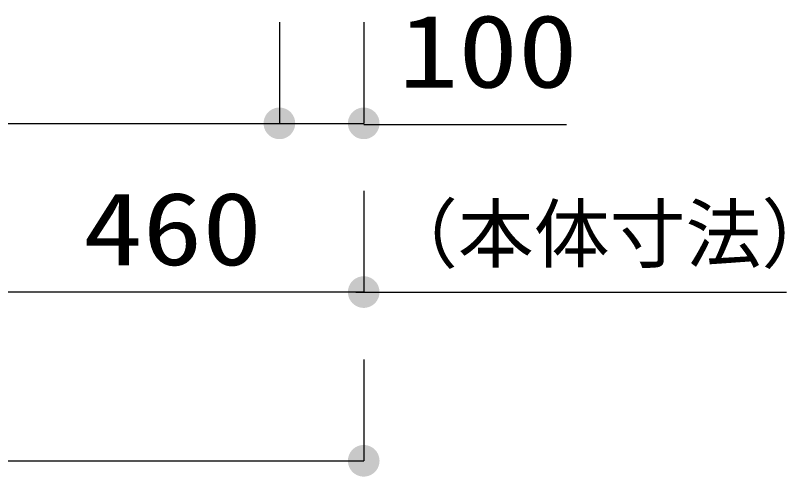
# Model space of a CAD drawing. Units: millimetres, scale not verified. Extents: x -22761 to 8910, y -6308 to 6308.
# Drawn here: x -3349 to -2435, y -1064 to -518 of the extents above; entities that cross this region are included whole.
import ezdxf
from ezdxf.enums import TextEntityAlignment as Align

# ---------------------------------------------------------------- set-up
doc = ezdxf.new("R2010")
doc.units = ezdxf.units.MM
doc.header["$LTSCALE"] = 30
doc.layers.add('0-F_00クル-フ-6寸法', color=132, linetype='Continuous', lineweight=25)
doc.styles.add('ＭＳ ゴシック', font='')
doc.styles.get('ＭＳ ゴシック').set_extended_font_data('MS Gothic')

msp = doc.modelspace()

# ---------------------------------------------------------------- linework, layer by layer
at = {"layer": '0-F_00クル-フ-6寸法', "color": 4}
for p, q in [((-3036.3, -525.57), (-3036.3, -645.57)), ((-3036.3, -525.57), (-3036.3, -645.57)), ((-2936.3, -525.57), (-2936.3, -645.57)), ((-5806.32, -645.57), (-3036.3, -645.57)), ((-3036.3, -645.57), (-2936.3, -645.57)), ((-2936.3, -647.07), (-2695.86, -647.07)), ((-2936.3, -725.57), (-2936.3, -845.57)), ((-2936.3, -845.57), (-3396.32, -845.57)), ((-2945.68, -845.57), (-2434.81, -845.57)), ((-2936.3, -925.57), (-2936.3, -1045.57)), ((-5906.32, -1045.57), (-2936.3, -1045.57))]:
    msp.add_line(p, q, dxfattribs=at)
at = {"layer": '0-F_00クル-フ-6寸法'}
for points in [[(-3036.3, -645.57), (-3048.25, -631.12), (-3046.35, -629.74)], [(-3036.3, -645.57), (-3048.25, -631.12), (-3046.35, -629.74)], [(-3036.3, -645.57), (-3046.35, -629.74), (-3044.29, -628.61)], [(-3036.3, -645.57), (-3046.35, -629.74), (-3044.29, -628.61)], [(-3036.3, -645.57), (-3044.29, -628.61), (-3042.1, -627.74)], [(-3036.3, -645.57), (-3044.29, -628.61), (-3042.1, -627.74)], [(-3036.3, -645.57), (-3042.1, -627.74), (-3039.82, -627.15)], [(-3036.3, -645.57), (-3042.1, -627.74), (-3039.82, -627.15)], [(-3036.3, -645.57), (-3039.82, -627.15), (-3037.48, -626.86)], [(-3036.3, -645.57), (-3039.82, -627.15), (-3037.48, -626.86)], [(-3036.3, -645.57), (-3037.48, -626.86), (-3035.13, -626.86)], [(-3036.3, -645.57), (-3037.48, -626.86), (-3035.13, -626.86)], [(-3036.3, -645.57), (-3035.13, -626.86), (-3032.79, -627.15)], [(-3036.3, -645.57), (-3035.13, -626.86), (-3032.79, -627.15)], [(-3036.3, -645.57), (-3032.79, -627.15), (-3030.51, -627.74)], [(-3036.3, -645.57), (-3032.79, -627.15), (-3030.51, -627.74)], [(-3036.3, -645.57), (-3030.51, -627.74), (-3028.32, -628.61)], [(-3036.3, -645.57), (-3030.51, -627.74), (-3028.32, -628.61)], [(-3036.3, -645.57), (-3028.32, -628.61), (-3026.26, -629.74)], [(-3036.3, -645.57), (-3028.32, -628.61), (-3026.26, -629.74)], [(-3036.3, -645.57), (-3026.26, -629.74), (-3024.35, -631.12)], [(-3036.3, -645.57), (-3026.26, -629.74), (-3024.35, -631.12)], [(-2936.3, -645.57), (-2948.25, -631.12), (-2946.35, -629.74)], [(-2936.3, -645.57), (-2946.35, -629.74), (-2944.29, -628.61)], [(-2936.3, -645.57), (-2944.29, -628.61), (-2942.1, -627.74)], [(-2936.3, -645.57), (-2942.1, -627.74), (-2939.82, -627.15)], [(-2936.3, -645.57), (-2939.82, -627.15), (-2937.48, -626.86)], [(-2936.3, -645.57), (-2937.48, -626.86), (-2935.12, -626.86)], [(-2936.3, -645.57), (-2935.12, -626.86), (-2932.79, -627.15)], [(-2936.3, -645.57), (-2932.79, -627.15), (-2930.51, -627.74)], [(-2936.3, -645.57), (-2930.51, -627.74), (-2928.32, -628.61)], [(-2936.3, -645.57), (-2928.32, -628.61), (-2926.26, -629.74)], [(-2936.3, -645.57), (-2926.26, -629.74), (-2924.35, -631.12)], [(-3036.3, -645.57), (-3054.46, -640.91), (-3053.74, -638.67)], [(-3036.3, -645.57), (-3054.46, -640.91), (-3053.74, -638.67)], [(-3036.3, -645.57), (-3053.74, -638.67), (-3052.73, -636.54)], [(-3036.3, -645.57), (-3053.74, -638.67), (-3052.73, -636.54)], [(-3036.3, -645.57), (-3052.73, -636.54), (-3051.47, -634.55)], [(-3036.3, -645.57), (-3052.73, -636.54), (-3051.47, -634.55)], [(-3036.3, -645.57), (-3051.47, -634.55), (-3049.97, -632.74)], [(-3036.3, -645.57), (-3051.47, -634.55), (-3049.97, -632.74)], [(-3036.3, -645.57), (-3049.97, -632.74), (-3048.25, -631.12)], [(-3036.3, -645.57), (-3049.97, -632.74), (-3048.25, -631.12)], [(-3036.3, -645.57), (-3024.35, -631.12), (-3022.63, -632.74)], [(-3036.3, -645.57), (-3024.35, -631.12), (-3022.63, -632.74)], [(-3036.3, -645.57), (-3022.63, -632.74), (-3021.13, -634.55)], [(-3036.3, -645.57), (-3022.63, -632.74), (-3021.13, -634.55)], [(-3036.3, -645.57), (-3021.13, -634.55), (-3019.87, -636.54)], [(-3036.3, -645.57), (-3021.13, -634.55), (-3019.87, -636.54)], [(-3036.3, -645.57), (-3019.87, -636.54), (-3018.87, -638.67)], [(-3036.3, -645.57), (-3019.87, -636.54), (-3018.87, -638.67)], [(-3036.3, -645.57), (-3018.87, -638.67), (-3018.14, -640.91)], [(-3036.3, -645.57), (-3018.87, -638.67), (-3018.14, -640.91)], [(-2936.3, -645.57), (-2954.46, -640.91), (-2953.74, -638.67)], [(-2936.3, -645.57), (-2953.74, -638.67), (-2952.73, -636.54)], [(-2936.3, -645.57), (-2952.73, -636.54), (-2951.47, -634.55)], [(-2936.3, -645.57), (-2951.47, -634.55), (-2949.97, -632.74)], [(-2936.3, -645.57), (-2949.97, -632.74), (-2948.25, -631.12)], [(-2936.3, -645.57), (-2924.35, -631.12), (-2922.63, -632.74)], [(-2936.3, -645.57), (-2922.63, -632.74), (-2921.13, -634.55)], [(-2936.3, -645.57), (-2921.13, -634.55), (-2919.87, -636.54)], [(-2936.3, -645.57), (-2919.87, -636.54), (-2918.87, -638.67)], [(-2936.3, -645.57), (-2918.87, -638.67), (-2918.14, -640.91)], [(-3036.3, -645.57), (-3055.05, -645.57), (-3054.9, -643.22)], [(-3036.3, -645.57), (-3055.05, -645.57), (-3054.9, -643.22)], [(-3036.3, -645.57), (-3054.9, -647.92), (-3055.05, -645.57)], [(-3036.3, -645.57), (-3054.9, -647.92), (-3055.05, -645.57)], [(-3036.3, -645.57), (-3054.9, -643.22), (-3054.46, -640.91)], [(-3036.3, -645.57), (-3054.9, -643.22), (-3054.46, -640.91)], [(-3036.3, -645.57), (-3054.46, -650.23), (-3054.9, -647.92)], [(-3036.3, -645.57), (-3054.46, -650.23), (-3054.9, -647.92)], [(-3036.3, -645.57), (-3053.74, -652.47), (-3054.46, -650.23)], [(-3036.3, -645.57), (-3053.74, -652.47), (-3054.46, -650.23)], [(-3036.3, -645.57), (-3052.73, -654.6), (-3053.74, -652.47)], [(-3036.3, -645.57), (-3052.73, -654.6), (-3053.74, -652.47)], [(-3036.3, -645.57), (-3051.47, -656.59), (-3052.73, -654.6)], [(-3036.3, -645.57), (-3051.47, -656.59), (-3052.73, -654.6)], [(-3036.3, -645.57), (-3049.97, -658.41), (-3051.47, -656.59)], [(-3036.3, -645.57), (-3049.97, -658.41), (-3051.47, -656.59)], [(-3036.3, -645.57), (-3048.25, -660.02), (-3049.97, -658.41)], [(-3036.3, -645.57), (-3048.25, -660.02), (-3049.97, -658.41)], [(-3036.3, -645.57), (-3046.35, -661.4), (-3048.25, -660.02)], [(-3036.3, -645.57), (-3046.35, -661.4), (-3048.25, -660.02)], [(-3036.3, -645.57), (-3044.29, -662.54), (-3046.35, -661.4)], [(-3036.3, -645.57), (-3044.29, -662.54), (-3046.35, -661.4)], [(-3036.3, -645.57), (-3042.1, -663.4), (-3044.29, -662.54)], [(-3036.3, -645.57), (-3042.1, -663.4), (-3044.29, -662.54)], [(-3036.3, -645.57), (-3039.82, -663.99), (-3042.1, -663.4)], [(-3036.3, -645.57), (-3039.82, -663.99), (-3042.1, -663.4)], [(-3036.3, -645.57), (-3037.48, -664.28), (-3039.82, -663.99)], [(-3036.3, -645.57), (-3037.48, -664.28), (-3039.82, -663.99)], [(-3036.3, -645.57), (-3035.13, -664.28), (-3037.48, -664.28)], [(-3036.3, -645.57), (-3035.13, -664.28), (-3037.48, -664.28)], [(-3036.3, -645.57), (-3018.14, -640.91), (-3017.7, -643.22)], [(-3036.3, -645.57), (-3018.14, -640.91), (-3017.7, -643.22)], [(-3036.3, -645.57), (-3017.7, -643.22), (-3017.55, -645.57)], [(-3036.3, -645.57), (-3017.7, -643.22), (-3017.55, -645.57)], [(-3036.3, -645.57), (-3032.79, -663.99), (-3035.13, -664.28)], [(-3036.3, -645.57), (-3030.51, -663.4), (-3032.79, -663.99)], [(-3036.3, -645.57), (-3028.32, -662.54), (-3030.51, -663.4)], [(-3036.3, -645.57), (-3026.26, -661.4), (-3028.32, -662.54)], [(-3036.3, -645.57), (-3024.35, -660.02), (-3026.26, -661.4)], [(-3036.3, -645.57), (-3022.63, -658.41), (-3024.35, -660.02)], [(-3036.3, -645.57), (-3021.13, -656.59), (-3022.63, -658.41)], [(-3036.3, -645.57), (-3019.87, -654.6), (-3021.13, -656.59)], [(-3036.3, -645.57), (-3018.87, -652.47), (-3019.87, -654.6)], [(-3036.3, -645.57), (-3018.14, -650.23), (-3018.87, -652.47)], [(-3036.3, -645.57), (-3017.7, -647.92), (-3018.14, -650.23)], [(-3036.3, -645.57), (-3017.55, -645.57), (-3017.7, -647.92)], [(-3036.3, -645.57), (-3032.79, -663.99), (-3035.13, -664.28)], [(-3036.3, -645.57), (-3030.51, -663.4), (-3032.79, -663.99)], [(-3036.3, -645.57), (-3028.32, -662.54), (-3030.51, -663.4)], [(-3036.3, -645.57), (-3026.26, -661.4), (-3028.32, -662.54)], [(-3036.3, -645.57), (-3024.35, -660.02), (-3026.26, -661.4)], [(-3036.3, -645.57), (-3022.63, -658.41), (-3024.35, -660.02)], [(-3036.3, -645.57), (-3021.13, -656.59), (-3022.63, -658.41)], [(-3036.3, -645.57), (-3019.87, -654.6), (-3021.13, -656.59)], [(-3036.3, -645.57), (-3018.87, -652.47), (-3019.87, -654.6)], [(-3036.3, -645.57), (-3018.14, -650.23), (-3018.87, -652.47)], [(-3036.3, -645.57), (-3017.7, -647.92), (-3018.14, -650.23)], [(-3036.3, -645.57), (-3017.55, -645.57), (-3017.7, -647.92)], [(-2936.3, -645.57), (-2955.05, -645.57), (-2954.9, -643.22)], [(-2936.3, -645.57), (-2954.9, -647.92), (-2955.05, -645.57)], [(-2936.3, -645.57), (-2954.9, -643.22), (-2954.46, -640.91)], [(-2936.3, -645.57), (-2954.46, -650.23), (-2954.9, -647.92)], [(-2936.3, -645.57), (-2953.74, -652.47), (-2954.46, -650.23)], [(-2936.3, -645.57), (-2952.73, -654.6), (-2953.74, -652.47)], [(-2936.3, -645.57), (-2951.47, -656.59), (-2952.73, -654.6)], [(-2936.3, -645.57), (-2949.97, -658.41), (-2951.47, -656.59)], [(-2936.3, -645.57), (-2948.25, -660.02), (-2949.97, -658.41)], [(-2936.3, -645.57), (-2946.35, -661.4), (-2948.25, -660.02)], [(-2936.3, -645.57), (-2944.29, -662.54), (-2946.35, -661.4)], [(-2936.3, -645.57), (-2942.1, -663.4), (-2944.29, -662.54)], [(-2936.3, -645.57), (-2939.82, -663.99), (-2942.1, -663.4)], [(-2936.3, -645.57), (-2937.48, -664.28), (-2939.82, -663.99)], [(-2936.3, -645.57), (-2935.12, -664.28), (-2937.48, -664.28)], [(-2936.3, -645.57), (-2918.14, -640.91), (-2917.7, -643.22)], [(-2936.3, -645.57), (-2917.7, -643.22), (-2917.55, -645.57)], [(-2936.3, -645.57), (-2932.79, -663.99), (-2935.12, -664.28)], [(-2936.3, -645.57), (-2930.51, -663.4), (-2932.79, -663.99)], [(-2936.3, -645.57), (-2928.32, -662.54), (-2930.51, -663.4)], [(-2936.3, -645.57), (-2926.26, -661.4), (-2928.32, -662.54)], [(-2936.3, -645.57), (-2924.35, -660.02), (-2926.26, -661.4)], [(-2936.3, -645.57), (-2922.63, -658.41), (-2924.35, -660.02)], [(-2936.3, -645.57), (-2921.13, -656.59), (-2922.63, -658.41)], [(-2936.3, -645.57), (-2919.87, -654.6), (-2921.13, -656.59)], [(-2936.3, -645.57), (-2918.87, -652.47), (-2919.87, -654.6)], [(-2936.3, -645.57), (-2918.14, -650.23), (-2918.87, -652.47)], [(-2936.3, -645.57), (-2917.7, -647.92), (-2918.14, -650.23)], [(-2936.3, -645.57), (-2917.55, -645.57), (-2917.7, -647.92)], [(-2936.3, -845.57), (-2949.97, -832.74), (-2948.25, -831.12)], [(-2936.3, -845.57), (-2948.25, -831.12), (-2946.35, -829.74)], [(-2936.3, -845.57), (-2946.35, -829.74), (-2944.29, -828.61)], [(-2936.3, -845.57), (-2944.29, -828.61), (-2942.1, -827.74)], [(-2936.3, -845.57), (-2942.1, -827.74), (-2939.82, -827.15)], [(-2936.3, -845.57), (-2939.82, -827.15), (-2937.48, -826.86)], [(-2936.3, -845.57), (-2937.48, -826.86), (-2935.12, -826.86)], [(-2936.3, -845.57), (-2935.12, -826.86), (-2932.79, -827.15)], [(-2936.3, -845.57), (-2932.79, -827.15), (-2930.51, -827.74)], [(-2936.3, -845.57), (-2930.51, -827.74), (-2928.32, -828.61)], [(-2936.3, -845.57), (-2928.32, -828.61), (-2926.26, -829.74)], [(-2936.3, -845.57), (-2926.26, -829.74), (-2924.35, -831.12)], [(-2936.3, -845.57), (-2924.35, -831.12), (-2922.63, -832.74)], [(-2936.3, -845.57), (-2954.9, -843.22), (-2954.46, -840.91)], [(-2936.3, -845.57), (-2954.46, -840.91), (-2953.74, -838.67)], [(-2936.3, -845.57), (-2953.74, -838.67), (-2952.73, -836.54)], [(-2936.3, -845.57), (-2952.73, -836.54), (-2951.47, -834.55)], [(-2936.3, -845.57), (-2951.47, -834.55), (-2949.97, -832.74)], [(-2936.3, -845.57), (-2922.63, -832.74), (-2921.13, -834.55)], [(-2936.3, -845.57), (-2921.13, -834.55), (-2919.87, -836.54)], [(-2936.3, -845.57), (-2919.87, -836.54), (-2918.87, -838.67)], [(-2936.3, -845.57), (-2918.87, -838.67), (-2918.14, -840.91)], [(-2936.3, -845.57), (-2918.14, -840.91), (-2917.7, -843.22)], [(-2936.3, -845.57), (-2955.05, -845.57), (-2954.9, -843.22)], [(-2936.3, -845.57), (-2954.9, -847.92), (-2955.05, -845.57)], [(-2936.3, -845.57), (-2954.46, -850.23), (-2954.9, -847.92)], [(-2936.3, -845.57), (-2953.74, -852.47), (-2954.46, -850.23)], [(-2936.3, -845.57), (-2952.73, -854.6), (-2953.74, -852.47)], [(-2936.3, -845.57), (-2951.47, -856.59), (-2952.73, -854.6)], [(-2936.3, -845.57), (-2949.97, -858.41), (-2951.47, -856.59)], [(-2936.3, -845.57), (-2948.25, -860.02), (-2949.97, -858.41)], [(-2936.3, -845.57), (-2946.35, -861.4), (-2948.25, -860.02)], [(-2936.3, -845.57), (-2944.29, -862.54), (-2946.35, -861.4)], [(-2936.3, -845.57), (-2942.1, -863.4), (-2944.29, -862.54)], [(-2936.3, -845.57), (-2939.82, -863.99), (-2942.1, -863.4)], [(-2936.3, -845.57), (-2937.48, -864.28), (-2939.82, -863.99)], [(-2936.3, -845.57), (-2935.12, -864.28), (-2937.48, -864.28)], [(-2936.3, -845.57), (-2917.7, -843.22), (-2917.55, -845.57)], [(-2936.3, -845.57), (-2932.79, -863.99), (-2935.12, -864.28)], [(-2936.3, -845.57), (-2930.51, -863.4), (-2932.79, -863.99)], [(-2936.3, -845.57), (-2928.32, -862.54), (-2930.51, -863.4)], [(-2936.3, -845.57), (-2926.26, -861.4), (-2928.32, -862.54)], [(-2936.3, -845.57), (-2924.35, -860.02), (-2926.26, -861.4)], [(-2936.3, -845.57), (-2922.63, -858.41), (-2924.35, -860.02)], [(-2936.3, -845.57), (-2921.13, -856.59), (-2922.63, -858.41)], [(-2936.3, -845.57), (-2919.87, -854.6), (-2921.13, -856.59)], [(-2936.3, -845.57), (-2918.87, -852.47), (-2919.87, -854.6)], [(-2936.3, -845.57), (-2918.14, -850.23), (-2918.87, -852.47)], [(-2936.3, -845.57), (-2917.7, -847.92), (-2918.14, -850.23)], [(-2936.3, -845.57), (-2917.55, -845.57), (-2917.7, -847.92)], [(-2936.3, -1045.57), (-2951.47, -1034.55), (-2949.97, -1032.74)], [(-2936.3, -1045.57), (-2949.97, -1032.74), (-2948.25, -1031.12)], [(-2936.3, -1045.57), (-2948.25, -1031.12), (-2946.35, -1029.74)], [(-2936.3, -1045.57), (-2946.35, -1029.74), (-2944.29, -1028.61)], [(-2936.3, -1045.57), (-2944.29, -1028.61), (-2942.1, -1027.74)], [(-2936.3, -1045.57), (-2942.1, -1027.74), (-2939.82, -1027.15)], [(-2936.3, -1045.57), (-2939.82, -1027.15), (-2937.48, -1026.86)], [(-2936.3, -1045.57), (-2937.48, -1026.86), (-2935.12, -1026.86)], [(-2936.3, -1045.57), (-2935.12, -1026.86), (-2932.79, -1027.15)], [(-2936.3, -1045.57), (-2932.79, -1027.15), (-2930.51, -1027.74)], [(-2936.3, -1045.57), (-2930.51, -1027.74), (-2928.32, -1028.61)], [(-2936.3, -1045.57), (-2928.32, -1028.61), (-2926.26, -1029.74)], [(-2936.3, -1045.57), (-2926.26, -1029.74), (-2924.35, -1031.12)], [(-2936.3, -1045.57), (-2924.35, -1031.12), (-2922.63, -1032.74)], [(-2936.3, -1045.57), (-2922.63, -1032.74), (-2921.13, -1034.55)], [(-2936.3, -1045.57), (-2954.9, -1043.22), (-2954.46, -1040.91)], [(-2936.3, -1045.57), (-2954.46, -1040.91), (-2953.74, -1038.67)], [(-2936.3, -1045.57), (-2953.74, -1038.67), (-2952.73, -1036.54)], [(-2936.3, -1045.57), (-2952.73, -1036.54), (-2951.47, -1034.55)], [(-2936.3, -1045.57), (-2921.13, -1034.55), (-2919.87, -1036.54)], [(-2936.3, -1045.57), (-2919.87, -1036.54), (-2918.87, -1038.67)], [(-2936.3, -1045.57), (-2918.87, -1038.67), (-2918.14, -1040.91)], [(-2936.3, -1045.57), (-2918.14, -1040.91), (-2917.7, -1043.22)], [(-2936.3, -1045.57), (-2955.05, -1045.57), (-2954.9, -1043.22)], [(-2936.3, -1045.57), (-2954.9, -1047.92), (-2955.05, -1045.57)], [(-2936.3, -1045.57), (-2954.46, -1050.23), (-2954.9, -1047.92)], [(-2936.3, -1045.57), (-2953.74, -1052.47), (-2954.46, -1050.23)], [(-2936.3, -1045.57), (-2952.73, -1054.6), (-2953.74, -1052.47)], [(-2936.3, -1045.57), (-2951.47, -1056.59), (-2952.73, -1054.6)], [(-2936.3, -1045.57), (-2949.97, -1058.41), (-2951.47, -1056.59)], [(-2936.3, -1045.57), (-2948.25, -1060.02), (-2949.97, -1058.41)], [(-2936.3, -1045.57), (-2946.35, -1061.4), (-2948.25, -1060.02)], [(-2936.3, -1045.57), (-2944.29, -1062.54), (-2946.35, -1061.4)], [(-2936.3, -1045.57), (-2942.1, -1063.4), (-2944.29, -1062.54)], [(-2936.3, -1045.57), (-2939.82, -1063.99), (-2942.1, -1063.4)], [(-2936.3, -1045.57), (-2937.48, -1064.28), (-2939.82, -1063.99)], [(-2936.3, -1045.57), (-2935.12, -1064.28), (-2937.48, -1064.28)], [(-2936.3, -1045.57), (-2917.7, -1043.22), (-2917.55, -1045.57)], [(-2936.3, -1045.57), (-2932.79, -1063.99), (-2935.12, -1064.28)], [(-2936.3, -1045.57), (-2930.51, -1063.4), (-2932.79, -1063.99)], [(-2936.3, -1045.57), (-2928.32, -1062.54), (-2930.51, -1063.4)], [(-2936.3, -1045.57), (-2926.26, -1061.4), (-2928.32, -1062.54)], [(-2936.3, -1045.57), (-2924.35, -1060.02), (-2926.26, -1061.4)], [(-2936.3, -1045.57), (-2922.63, -1058.41), (-2924.35, -1060.02)], [(-2936.3, -1045.57), (-2921.13, -1056.59), (-2922.63, -1058.41)], [(-2936.3, -1045.57), (-2919.87, -1054.6), (-2921.13, -1056.59)], [(-2936.3, -1045.57), (-2918.87, -1052.47), (-2919.87, -1054.6)], [(-2936.3, -1045.57), (-2918.14, -1050.23), (-2918.87, -1052.47)], [(-2936.3, -1045.57), (-2917.7, -1047.92), (-2918.14, -1050.23)], [(-2936.3, -1045.57), (-2917.55, -1045.57), (-2917.7, -1047.92)]]:
    msp.add_solid(points, dxfattribs=at)

# ---------------------------------------------------------------- texts
at = {"layer": '0-F_00クル-フ-6寸法', "color": 3, "style": 'ＭＳ ゴシック', "width": 1.2}
for s, p in [('100', (-2894.78, -629.24)), ('460', (-3269.17, -839.72))]:
    msp.add_text(s, height=86.66, dxfattribs=at).set_placement(p, align=Align.BOTTOM_LEFT)
at = {"layer": '0-F_00クル-フ-6寸法', "color": 4, "style": 'ＭＳ ゴシック'}
msp.add_text('（本体寸法）', height=65.98, dxfattribs=at).set_placement((-2914.62, -829.38), align=Align.BOTTOM_LEFT)

doc.saveas('drawing.dxf')
